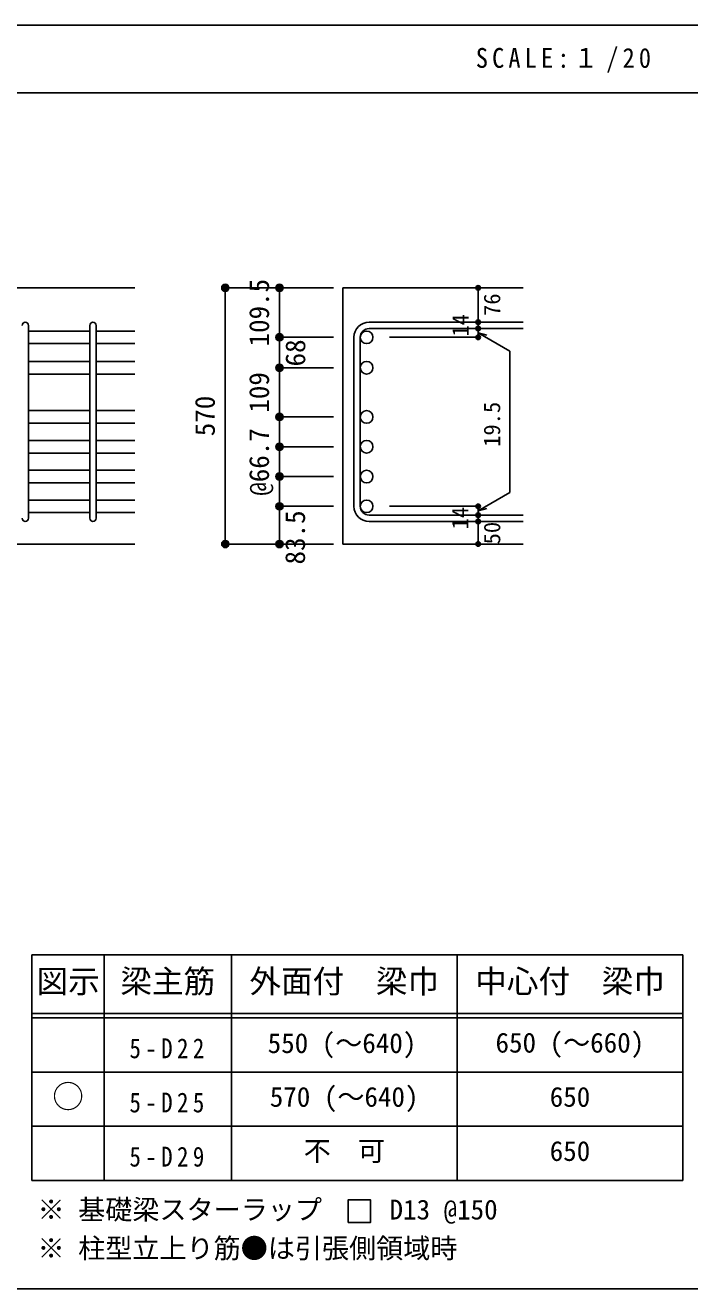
# Model space of a CAD drawing. Units: millimetres at full size, sheet at 1:20. Extents: x -3982 to 3969, y -2797 to 2801.
# Drawn here: x 950 to 2422, y -2797 to 2 of the extents above; entities that cross this region are included whole.
import ezdxf
from ezdxf.enums import TextEntityAlignment as Align

# ---------------------------------------------------------------- set-up
doc = ezdxf.new("R2010")
doc.units = ezdxf.units.MM
doc.header["$LTSCALE"] = 20
doc.header["$PDMODE"] = 32
doc.header["$PDSIZE"] = 10
for name, color, linetype in [('6-1_躯体線', 2, 'Continuous'), ('6-5_梁主筋', 7, 'Continuous'), ('6-6_S.T.P.', 7, 'Continuous'), ('6-7_文字', 7, 'Continuous'), ('6-D_寸法', 4, 'Continuous'), ('6-E_枠', 7, 'Continuous'), ('F-0_枠', 6, 'Continuous')]:
    doc.layers.add(name, color=color, linetype=linetype)
doc.styles.add('ＭＳ ゴシック', font='')
doc.styles.get('ＭＳ ゴシック').set_extended_font_data('MS Gothic')

msp = doc.modelspace()

# ---------------------------------------------------------------- linework, layer by layer
at = {"layer": '6-1_躯体線'}
for p, q in [((1193.29, -579.67), (-56.71, -579.67)), ((2053.29, -579.67), (1653.29, -579.67)), ((1653.29, -579.67), (1653.29, -1147.17)), ((793.29, -1147.17), (1193.29, -1147.17)), ((2053.29, -1147.17), (1653.29, -1147.17))]:
    msp.add_line(p, q, dxfattribs=at)
at = {"layer": '6-5_梁主筋'}
for p, q in [((1093.29, -675.28), (957.29, -675.28)), ((1193.29, -675.28), (1107.29, -675.28)), ((1093.29, -703.28), (957.29, -703.28)), ((1193.29, -703.28), (1107.29, -703.28)), ((1093.29, -742.67), (957.29, -742.67)), ((1193.29, -742.67), (1107.29, -742.67)), ((1093.29, -770.67), (957.29, -770.67)), ((1193.29, -770.67), (1107.29, -770.67)), ((1093.29, -851.67), (957.29, -851.67)), ((1193.29, -851.67), (1107.29, -851.67)), ((1093.29, -879.67), (957.29, -879.67)), ((1193.29, -879.67), (1107.29, -879.67)), ((1093.29, -917.67), (957.29, -917.67)), ((1193.29, -917.67), (1107.29, -917.67)), ((1093.29, -945.67), (957.29, -945.67)), ((1193.29, -945.67), (1107.29, -945.67)), ((1093.29, -983.67), (957.29, -983.67)), ((1193.29, -983.67), (1107.29, -983.67)), ((1093.29, -1011.67), (957.29, -1011.67)), ((1193.29, -1011.67), (1107.29, -1011.67)), ((1093.29, -1049.67), (957.29, -1049.67)), ((1193.29, -1049.67), (1107.29, -1049.67)), ((1093.29, -1077.67), (957.29, -1077.67)), ((1193.29, -1077.67), (1107.29, -1077.67))]:
    msp.add_line(p, q, dxfattribs=at)
at = {"layer": '6-5_梁主筋', "color": 3}
for centre in [(1706.29, -689.28), (1706.29, -756.67), (1706.29, -865.67), (1706.29, -931.67), (1706.29, -997.67), (1706.29, -1063.67)]:
    msp.add_circle(centre, 14, dxfattribs=at)
at = {"layer": '6-6_S.T.P.'}
for p, q in [((957.29, -1090.17), (957.29, -662.78)), ((1093.29, -1090.17), (1093.29, -662.78)), ((1107.29, -1090.17), (1107.29, -662.78)), ((2053.29, -655.78), (1711.79, -655.78)), ((2053.29, -669.78), (1711.79, -669.78)), ((1678.29, -689.28), (1678.29, -1063.67)), ((1692.29, -689.28), (1692.29, -1063.67)), ((2053.29, -1083.17), (1711.79, -1083.17)), ((2053.29, -1097.17), (1711.79, -1097.17))]:
    msp.add_line(p, q, dxfattribs=at)
for centre, radius, start, end in [((950.29, -662.78), 7, 0, 180), ((1100.29, -662.78), 7, 0, 180), ((1711.79, -689.28), 33.5, 90, 180), ((1711.79, -689.28), 19.5, 90, 180), ((950.29, -1090.17), 7, 180, 0), ((1100.29, -1090.17), 7, 180, 0), ((1711.79, -1063.67), 33.5, 180, 270), ((1711.79, -1063.67), 19.5, 180, 270)]:
    msp.add_arc(centre, radius, start, end, dxfattribs=at)
at = {"layer": '6-7_文字'}
msp.add_lwpolyline([(1665.11, -2649.91), (1715.11, -2649.91), (1715.11, -2599.91), (1665.11, -2599.91)], close=True, dxfattribs=at)
at = {"layer": '6-D_寸法'}
for p, q in [((1393.29, -579.67), (1513.29, -579.67)), ((1393.29, -579.67), (1513.29, -579.67)), ((1393.29, -579.67), (1513.29, -579.67)), ((1393.29, -579.67), (1393.29, -1147.17)), ((1513.29, -579.67), (1633.29, -579.67)), ((1513.29, -579.67), (1633.29, -579.67)), ((1513.29, -579.67), (1513.29, -689.28)), ((1513.29, -579.67), (1633.29, -579.67)), ((1953.29, -669.78), (1953.29, -655.78)), ((1953.29, -669.78), (1953.29, -689.28)), ((1513.29, -689.28), (1633.29, -689.28)), ((1513.29, -689.28), (1513.29, -756.67)), ((1953.29, -689.28), (1757.2, -689.28)), ((1953.29, -679.53), (2023.35, -719.98)), ((1953.29, -679.53), (1972.61, -684.71)), ((2023.35, -719.98), (2023.35, -1032.97)), ((1513.29, -756.67), (1633.29, -756.67)), ((1513.29, -865.67), (1633.29, -865.67)), ((1513.29, -1063.67), (1513.29, -865.67)), ((1513.29, -931.67), (1633.29, -931.67)), ((1513.29, -997.67), (1633.29, -997.67)), ((1953.29, -1073.42), (2023.35, -1032.97)), ((1513.29, -1063.67), (1633.29, -1063.67)), ((1513.29, -1147.17), (1513.29, -1063.67)), ((1513.29, -1063.67), (1633.29, -1063.67)), ((1953.29, -1063.67), (1757.2, -1063.67)), ((1953.29, -1083.17), (1953.29, -1063.67)), ((1953.29, -1073.42), (1972.61, -1068.25)), ((1953.29, -1097.17), (1953.29, -1083.17)), ((1953.29, -1147.17), (1953.29, -1097.17)), ((1393.29, -1147.17), (1513.29, -1147.17)), ((1513.29, -1147.17), (1633.29, -1147.17))]:
    msp.add_line(p, q, dxfattribs=at)
for points in [[(1953.29, -655.78), (1953.29, -579.67), (1953.29, -655.78)], [(1513.29, -756.67), (1513.29, -689.28), (1633.29, -689.28)], [(1513.29, -865.67), (1513.29, -756.67), (1633.29, -756.67)]]:
    msp.add_lwpolyline(points, dxfattribs=at)
for centre, radius in [((1393.29, -579.67), 8), ((1393.29, -579.67), 7.2), ((1393.29, -579.67), 6.4), ((1393.29, -579.67), 5.6), ((1393.29, -579.67), 4.8), ((1393.29, -579.67), 4), ((1393.29, -579.67), 3.2), ((1393.29, -579.67), 2.4), ((1393.29, -579.67), 1.6), ((1393.29, -579.67), 0.8), ((1513.29, -579.67), 8), ((1513.29, -579.67), 7.2), ((1513.29, -579.67), 6.4), ((1513.29, -579.67), 5.6), ((1513.29, -579.67), 4.8), ((1513.29, -579.67), 4), ((1513.29, -579.67), 3.2), ((1513.29, -579.67), 2.4), ((1513.29, -579.67), 1.6), ((1513.29, -579.67), 0.8), ((1953.29, -579.67), 4), ((1953.29, -579.67), 3.6), ((1953.29, -579.67), 3.2), ((1953.29, -579.67), 2.8), ((1953.29, -579.67), 2.4), ((1953.29, -579.67), 2), ((1953.29, -579.67), 1.6), ((1953.29, -579.67), 1.2), ((1953.29, -579.67), 0.8), ((1953.29, -579.67), 0.4), ((1953.29, -655.78), 4), ((1953.29, -669.78), 4), ((1953.29, -655.78), 3.6), ((1953.29, -669.78), 3.6), ((1953.29, -655.78), 3.2), ((1953.29, -669.78), 3.2), ((1953.29, -655.78), 2.8), ((1953.29, -669.78), 2.8), ((1953.29, -655.78), 2.4), ((1953.29, -669.78), 2.4), ((1953.29, -655.78), 2), ((1953.29, -669.78), 2), ((1953.29, -655.78), 1.6), ((1953.29, -669.78), 1.6), ((1953.29, -655.78), 1.2), ((1953.29, -669.78), 1.2), ((1953.29, -655.78), 0.8), ((1953.29, -669.78), 0.8), ((1953.29, -655.78), 0.4), ((1953.29, -669.78), 0.4), ((1513.29, -689.28), 8), ((1513.29, -689.28), 7.2), ((1513.29, -689.28), 6.4), ((1513.29, -689.28), 5.6), ((1513.29, -689.28), 4.8), ((1513.29, -689.28), 4), ((1513.29, -689.28), 3.2), ((1513.29, -689.28), 2.4), ((1513.29, -689.28), 1.6), ((1513.29, -689.28), 0.8), ((1953.29, -689.28), 4), ((1953.29, -689.28), 3.6), ((1953.29, -689.28), 3.2), ((1953.29, -689.28), 2.8), ((1953.29, -689.28), 2.4), ((1953.29, -689.28), 2), ((1953.29, -689.28), 1.6), ((1953.29, -689.28), 1.2), ((1953.29, -689.28), 0.8), ((1953.29, -689.28), 0.4), ((1513.29, -756.67), 8), ((1513.29, -756.67), 7.2), ((1513.29, -756.67), 6.4), ((1513.29, -756.67), 5.6), ((1513.29, -756.67), 4.8), ((1513.29, -756.67), 4), ((1513.29, -756.67), 3.2), ((1513.29, -756.67), 2.4), ((1513.29, -756.67), 1.6), ((1513.29, -756.67), 0.8), ((1513.29, -865.67), 8), ((1513.29, -865.67), 7.2), ((1513.29, -865.67), 6.4), ((1513.29, -865.67), 5.6), ((1513.29, -865.67), 4.8), ((1513.29, -865.67), 4), ((1513.29, -865.67), 3.2), ((1513.29, -865.67), 2.4), ((1513.29, -865.67), 1.6), ((1513.29, -865.67), 0.8), ((1513.29, -931.67), 8), ((1513.29, -931.67), 7.2), ((1513.29, -931.67), 6.4), ((1513.29, -931.67), 5.6), ((1513.29, -931.67), 4.8), ((1513.29, -931.67), 4), ((1513.29, -931.67), 3.2), ((1513.29, -931.67), 2.4), ((1513.29, -931.67), 1.6), ((1513.29, -931.67), 0.8), ((1513.29, -997.67), 8), ((1513.29, -997.67), 7.2), ((1513.29, -997.67), 6.4), ((1513.29, -997.67), 5.6), ((1513.29, -997.67), 4.8), ((1513.29, -997.67), 4), ((1513.29, -997.67), 3.2), ((1513.29, -997.67), 2.4), ((1513.29, -997.67), 1.6), ((1513.29, -997.67), 0.8), ((1513.29, -1063.67), 8), ((1513.29, -1063.67), 7.2), ((1513.29, -1063.67), 6.4), ((1513.29, -1063.67), 5.6), ((1513.29, -1063.67), 4.8), ((1513.29, -1063.67), 4), ((1513.29, -1063.67), 3.2), ((1513.29, -1063.67), 2.4), ((1513.29, -1063.67), 1.6), ((1513.29, -1063.67), 0.8), ((1953.29, -1063.67), 4), ((1953.29, -1063.67), 3.6), ((1953.29, -1063.67), 3.2), ((1953.29, -1063.67), 2.8), ((1953.29, -1063.67), 2.4), ((1953.29, -1063.67), 2), ((1953.29, -1063.67), 1.6), ((1953.29, -1063.67), 1.2), ((1953.29, -1063.67), 0.8), ((1953.29, -1063.67), 0.4), ((1953.29, -1083.17), 4), ((1953.29, -1083.17), 3.6), ((1953.29, -1083.17), 3.2), ((1953.29, -1083.17), 2.8), ((1953.29, -1083.17), 2.4), ((1953.29, -1083.17), 2), ((1953.29, -1083.17), 1.6), ((1953.29, -1083.17), 1.2), ((1953.29, -1083.17), 0.8), ((1953.29, -1083.17), 0.4), ((1953.29, -1097.17), 4), ((1953.29, -1097.17), 3.6), ((1953.29, -1097.17), 3.2), ((1953.29, -1097.17), 2.8), ((1953.29, -1097.17), 2.4), ((1953.29, -1097.17), 2), ((1953.29, -1097.17), 1.6), ((1953.29, -1097.17), 1.2), ((1953.29, -1097.17), 0.8), ((1953.29, -1097.17), 0.4), ((1393.29, -1147.17), 8), ((1393.29, -1147.17), 7.2), ((1393.29, -1147.17), 6.4), ((1393.29, -1147.17), 5.6), ((1393.29, -1147.17), 4.8), ((1393.29, -1147.17), 4), ((1393.29, -1147.17), 3.2), ((1393.29, -1147.17), 2.4), ((1393.29, -1147.17), 1.6), ((1393.29, -1147.17), 0.8), ((1513.29, -1147.17), 8), ((1513.29, -1147.17), 7.2), ((1513.29, -1147.17), 6.4), ((1513.29, -1147.17), 5.6), ((1513.29, -1147.17), 4.8), ((1513.29, -1147.17), 4), ((1513.29, -1147.17), 3.2), ((1513.29, -1147.17), 2.4), ((1513.29, -1147.17), 1.6), ((1513.29, -1147.17), 0.8), ((1953.29, -1147.17), 4), ((1953.29, -1147.17), 3.6), ((1953.29, -1147.17), 3.2), ((1953.29, -1147.17), 2.8), ((1953.29, -1147.17), 2.4), ((1953.29, -1147.17), 2), ((1953.29, -1147.17), 1.6), ((1953.29, -1147.17), 1.2), ((1953.29, -1147.17), 0.8), ((1953.29, -1147.17), 0.4)]:
    msp.add_circle(centre, radius, dxfattribs=at)
at = {"layer": '6-D_寸法', "color": 7}
for p in [(1393.29, -579.67), (1513.29, -579.67), (1953.29, -579.67), (1953.29, -655.78), (1953.29, -669.78), (1513.29, -689.28), (1953.29, -689.28), (1513.29, -756.67), (1513.29, -865.67), (1513.29, -931.67), (1513.29, -997.67), (1513.29, -1063.67), (1953.29, -1063.67), (1953.29, -1063.67), (1953.29, -1083.17), (1953.29, -1097.17), (1393.29, -1147.17), (1513.29, -1147.17), (1953.29, -1147.17)]:
    msp.add_point(p, dxfattribs=at)
at = {"layer": '6-E_枠', "color": 3}
for p, q in [((965.14, -2056.95), (965.14, -2556.95)), ((965.14, -2056.95), (2406.83, -2056.95)), ((2406.83, -2056.95), (2406.83, -2556.95)), ((965.14, -2556.95), (2406.83, -2556.95))]:
    msp.add_line(p, q, dxfattribs=at)
at = {"layer": '6-E_枠'}
for p, q in [((1125.14, -2056.95), (1125.14, -2556.95)), ((1406.83, -2056.95), (1406.83, -2556.95)), ((1906.83, -2056.95), (1906.83, -2556.95)), ((965.14, -2186.95), (2406.83, -2186.95)), ((965.14, -2196.95), (2406.83, -2196.95)), ((965.14, -2316.95), (2406.83, -2316.95)), ((965.14, -2436.95), (2406.83, -2436.95))]:
    msp.add_line(p, q, dxfattribs=at)
at = {"layer": 'F-0_枠', "color": 2}
for p, q in [((2482.4, 1.97), (-3981.92, 1.97)), ((-3981.92, -148.03), (2482.4, -148.03))]:
    msp.add_line(p, q, dxfattribs=at)
at = {"layer": 'F-0_枠'}
msp.add_line((3969.4, -2796.83), (-3981.92, -2796.83), dxfattribs=at)

# ---------------------------------------------------------------- texts
at = {"layer": '6-7_文字', "color": 2, "style": 'ＭＳ ゴシック'}
for s, p in [('図示', (975.14, -2156.95)), ('梁主筋', (1160.98, -2156.95)), ('外面付\u3000梁巾', (1446.83, -2156.95)), ('中心付\u3000梁巾', (1946.83, -2156.95)), ('○', (1010.14, -2411.95))]:
    msp.add_text(s, height=51.32, dxfattribs=at).set_placement(p, align=Align.BOTTOM_LEFT)
at = {"layer": '6-7_文字', "style": 'ＭＳ ゴシック'}
for s, p in [('550 (～640)', (1487.14, -2287.95)), ('650 (～660)', (1991.83, -2286.95)), ('570 (～640)', (1491.83, -2406.95)), ('650', (2111.83, -2406.95)), ('不\u3000可', (1566.83, -2526.95)), ('650', (2111.83, -2526.95)), ('※ 基礎梁スターラップ     D13 @150', (977.51, -2656.67)), ('※ 柱型立上り筋●は引張側領域時', (977.51, -2742.34))]:
    msp.add_text(s, height=43.99, dxfattribs=at).set_placement(p, align=Align.BOTTOM_LEFT)
at = {"layer": '6-7_文字', "color": 2, "insert": (1948.17, -103.03), "char_height": 43.99, "attachment_point": 7, "style": 'ＭＳ ゴシック'}
msp.add_mtext('\\T1.34;\\W0.9;SCALE:１/20', dxfattribs=at)
at = {"layer": '6-7_文字', "char_height": 43.99, "attachment_point": 7, "style": 'ＭＳ ゴシック'}
for s, insert in [('\\T1.38;\\W0.85;5-D22', (1180.98, -2286.95)), ('\\T1.38;\\W0.85;5-D25', (1180.98, -2406.95)), ('\\T1.38;\\W0.85;5-D29', (1180.98, -2526.95))]:
    msp.add_mtext(s, dxfattribs=dict(at, insert=insert))
at = {"layer": '6-D_寸法', "style": 'ＭＳ ゴシック'}
for s, height, p in [('109.5', 43.99, (1503.29, -709.48)), ('76', 36.66, (2013.27, -641.93)), ('14', 36.66, (1943.29, -687.71)), ('68', 43.99, (1583.53, -753.78)), ('109', 43.99, (1503.29, -856.17)), ('570', 43.99, (1383.29, -908.42)), ('19.5', 36.66, (2013.12, -931.87)), ('@66.7', 43.99, (1503.24, -1040.2)), ('83.5', 43.99, (1583.07, -1192.45)), ('14', 36.66, (1942.63, -1114.84)), ('50', 36.66, (2013.36, -1147.97))]:
    msp.add_text(s, height=height, rotation=90, dxfattribs=at).set_placement(p, align=Align.BOTTOM_LEFT)

doc.saveas('drawing.dxf')
